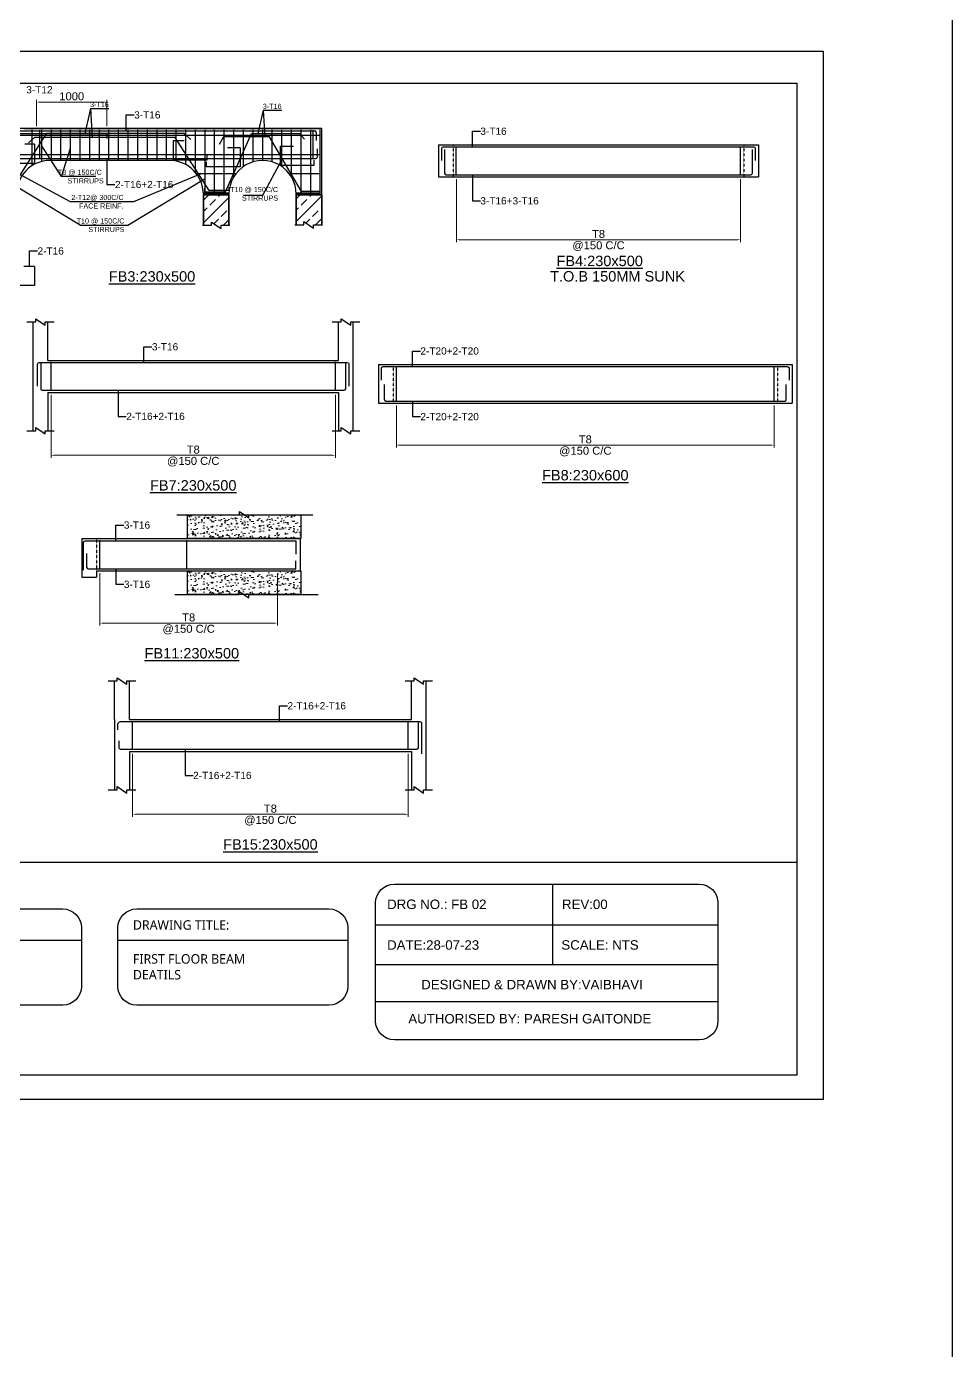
# Model space of a CAD drawing. Header units: millimetres. Extents: x 660818 to 959388, y -495289 to 50450.
# Drawn here: x 840903 to 869825, y -151376 to -110015 of the extents above; entities that cross this region are included whole.
import ezdxf
from ezdxf.enums import TextEntityAlignment as Align

# ---------------------------------------------------------------- set-up
doc = ezdxf.new("R2010")
doc.units = ezdxf.units.MM
doc.header["$LTSCALE"] = 0.01
doc.header["$MEASUREMENT"] = 0
doc.header["$PDMODE"] = 35
doc.linetypes.add('SCHidden', pattern=[0.375, 0.25, -0.125])
for name, color, linetype in [('Concrete Line', 2, 'Continuous'), ('Cut Line', 31, 'Continuous'), ('Dimension', 31, 'Continuous'), ('Grid', 8, 'Continuous'), ('Labels', 4, 'Continuous'), ('Link', 225, 'Continuous'), ('Reinforcement', 130, 'Continuous'), ('Text', 7, 'Continuous')]:
    doc.layers.add(name, color=color, linetype=linetype)
for name, color, linetype, lineweight in [('E-Switch board', 71, 'Continuous', 20), ('Ele01', 7, 'Continuous', 20), ('elevation', 123, 'Continuous', 15), ('OPEN TERRACE', 5, 'Continuous', 30)]:
    doc.layers.add(name, color=color, linetype=linetype, lineweight=lineweight)
doc.styles.add('SC-SansSerif', font='SansSerif')
doc.styles.get("Standard").update_dxf_attribs({"font": 'arial.ttf'})
doc.dimstyles.new('SCBBSDimStyl', dxfattribs={"dimtxt": 250, "dimasz": 100, "dimexe": 75, "dimexo": 75, "dimgap": 50, "dimtad": 1, "dimtoh": 1, "dimdec": 0, "dimzin": 0, "dimdsep": 46, "dimtxsty": 'SC-SansSerif', "dimcen": 0.045, "dimclrd": 8, "dimclre": 8, "dimclrt": 31, "dimadec": 0, "dimazin": 0, "dimtfac": 1, "dimtdec": 0, "dimtix": 1, "dimtofl": 0, "dimtmove": 0, "dimatfit": 3, "dimfxl": 1, "dimtolj": 1, "dimtzin": 0, "dimlwd": 0, "dimlwe": 0, "dimarcsym": 0})
doc.dimstyles.get("Standard").update_dxf_attribs({"dimtxt": 200, "dimasz": 0.18, "dimexe": 0.18, "dimexo": 0.0625, "dimgap": 0.09, "dimtad": 0, "dimtih": 1, "dimtoh": 1, "dimdec": 1, "dimzin": 0, "dimdsep": 46, "dimtxsty": 'Standard', "dimcen": 0.09, "dimadec": 0, "dimazin": 0, "dimtfac": 1, "dimtdec": 1, "dimtofl": 0, "dimtmove": 0, "dimatfit": 3, "dimfxl": 1, "dimtolj": 1, "dimtzin": 0, "dimarcsym": 0})

# ---------------------------------------------------------------- blocks, each defined once
blk = doc.blocks.new('*D2045')
at = {"layer": 'Defpoints', "color": 0, "transparency": 16777216}
for p in [(841670, -121445), (850550, -121445), (850550, -123410)]:
    blk.add_point(p, dxfattribs=at)
at = {"layer": 'Dimension', "color": 8, "lineweight": 0, "transparency": 16777216}
for p, q in [((841670, -121520), (841670, -123485)), ((850550, -121520), (850550, -123485)), ((841770, -123410), (850450, -123410))]:
    blk.add_line(p, q, dxfattribs=at)
at = {"layer": 'Dimension', "color": 8, "transparency": 16777216}
for points in [[(841770, -123393), (841770, -123427), (841670, -123410)], [(850450, -123393), (850450, -123427), (850550, -123410)]]:
    blk.add_solid(points, dxfattribs=at)
at = {"layer": 'Dimension', "color": 31, "transparency": 16777216, "char_height": 250, "style": 'SC-SansSerif'}
for s, insert, attachment_point in [('\\A1;T8', (846110, -123360), 8), ('\\A1;@150 C/C', (846110, -123460), 2)]:
    blk.add_mtext(s, dxfattribs=dict(at, insert=insert, attachment_point=attachment_point))
blk = doc.blocks.new('*D2009')
at = {"layer": 'Defpoints', "color": 0, "transparency": 16777216}
for p in [(854328, -114710), (863208, -114710), (863208, -116675)]:
    blk.add_point(p, dxfattribs=at)
at = {"layer": 'Dimension', "color": 8, "lineweight": 0, "transparency": 16777216}
for p, q in [((854328, -114785), (854328, -116750)), ((863208, -114785), (863208, -116750)), ((854428, -116675), (863108, -116675))]:
    blk.add_line(p, q, dxfattribs=at)
at = {"layer": 'Dimension', "color": 8, "transparency": 16777216}
for points in [[(854428, -116659), (854428, -116692), (854328, -116675)], [(863108, -116659), (863108, -116692), (863208, -116675)]]:
    blk.add_solid(points, dxfattribs=at)
at = {"layer": 'Dimension', "color": 31, "transparency": 16777216, "char_height": 250, "style": 'SC-SansSerif'}
for s, insert, attachment_point in [('\\A1;T8', (858768, -116625), 8), ('\\A1;@150 C/C', (858768, -116725), 2)]:
    blk.add_mtext(s, dxfattribs=dict(at, insert=insert, attachment_point=attachment_point))
blk = doc.blocks.new('*D2012')
at = {"layer": 'Defpoints', "color": 0, "transparency": 16777216}
for p in [(852456, -121777), (864256, -121777), (864256, -123092)]:
    blk.add_point(p, dxfattribs=at)
at = {"layer": 'Dimension', "color": 8, "lineweight": 0, "transparency": 16777216}
for p, q in [((852456, -121852), (852456, -123167)), ((864256, -121852), (864256, -123167)), ((852556, -123092), (864156, -123092))]:
    blk.add_line(p, q, dxfattribs=at)
at = {"layer": 'Dimension', "color": 8, "transparency": 16777216}
for points in [[(852556, -123076), (852556, -123109), (852456, -123092)], [(864156, -123076), (864156, -123109), (864256, -123092)]]:
    blk.add_solid(points, dxfattribs=at)
at = {"layer": 'Dimension', "color": 31, "transparency": 16777216, "char_height": 250, "style": 'SC-SansSerif'}
for s, insert, attachment_point in [('\\A1;T8', (858356, -123042), 8), ('\\A1;@150 C/C', (858356, -123142), 2)]:
    blk.add_mtext(s, dxfattribs=dict(at, insert=insert, attachment_point=attachment_point))
blk = doc.blocks.new('*D2037')
at = {"layer": 'Defpoints', "color": 0, "transparency": 16777216}
for p in [(843194, -127014), (848742, -127014), (848742, -128654)]:
    blk.add_point(p, dxfattribs=at)
at = {"layer": 'Dimension', "color": 8, "lineweight": 0, "transparency": 16777216}
for p, q in [((843194, -127089), (843194, -128729)), ((848742, -127089), (848742, -128729)), ((843294, -128654), (848642, -128654))]:
    blk.add_line(p, q, dxfattribs=at)
at = {"layer": 'Dimension', "color": 8, "transparency": 16777216}
for points in [[(843294, -128638), (843294, -128671), (843194, -128654)], [(848642, -128638), (848642, -128671), (848742, -128654)]]:
    blk.add_solid(points, dxfattribs=at)
at = {"layer": 'Dimension', "color": 31, "transparency": 16777216, "char_height": 250, "style": 'SC-SansSerif'}
for s, insert, attachment_point in [('\\A1;T8', (845968, -128604), 8), ('\\A1;@150 C/C', (845968, -128704), 2)]:
    blk.add_mtext(s, dxfattribs=dict(at, insert=insert, attachment_point=attachment_point))
blk = doc.blocks.new('*D2040')
at = {"layer": 'Defpoints', "color": 0, "transparency": 16777216}
for p in [(844216, -132661), (852826, -132661), (852826, -134626)]:
    blk.add_point(p, dxfattribs=at)
at = {"layer": 'Dimension', "color": 8, "lineweight": 0, "transparency": 16777216}
for p, q in [((844216, -132736), (844216, -134701)), ((852826, -132736), (852826, -134701)), ((844316, -134626), (852726, -134626))]:
    blk.add_line(p, q, dxfattribs=at)
at = {"layer": 'Dimension', "color": 8, "transparency": 16777216}
for points in [[(844316, -134609), (844316, -134643), (844216, -134626)], [(852726, -134609), (852726, -134643), (852826, -134626)]]:
    blk.add_solid(points, dxfattribs=at)
at = {"layer": 'Dimension', "color": 31, "transparency": 16777216, "char_height": 250, "style": 'SC-SansSerif'}
for s, insert, attachment_point in [('\\A1;T8', (848521, -134576), 8), ('\\A1;@150 C/C', (848521, -134676), 2)]:
    blk.add_mtext(s, dxfattribs=dict(at, insert=insert, attachment_point=attachment_point))
blk = doc.blocks.new('*D2025')
at = {"layer": 'Defpoints', "color": 0, "transparency": 16777216}
for p in [(843416, -112376), (841216, -113201), (843416, -113201)]:
    blk.add_point(p, dxfattribs=at)
at = {"layer": 'Dimension', "color": 8, "lineweight": 0, "transparency": 16777216}
for p, q in [((841216, -113126), (841216, -112301)), ((841316, -112376), (843316, -112376)), ((843416, -113126), (843416, -112301))]:
    blk.add_line(p, q, dxfattribs=at)
at = {"layer": 'Dimension', "color": 8, "transparency": 16777216}
for points in [[(841316, -112359), (841316, -112393), (841216, -112376)], [(843316, -112359), (843316, -112393), (843416, -112376)]]:
    blk.add_solid(points, dxfattribs=at)
at = {"layer": 'Dimension', "color": 31, "transparency": 16777216, "insert": (842316, -112197), "char_height": 250, "attachment_point": 5, "style": 'SC-SansSerif'}
blk.add_mtext('\\A1;1000', dxfattribs=at)

msp = doc.modelspace()

# ---------------------------------------------------------------- hatches: boundary and pattern name
at = {"layer": 'elevation', "ltscale": 0.5}
h = msp.add_hatch(dxfattribs=at)
h.set_pattern_fill('ANSI33', color=1, scale=2000)
h.set_pattern_definition([(45, (-181058.5, 419068.85), (-353.5534, 353.5534), []), (45, (-180704.97, 419068.85), (-353.5534, 353.5534), [250, -125])])
h.paths.add_polyline_path([(846978.797, -116224.987), (847226.263, -116224.987), (847226.263, -115270.093), (846426.263, -115270.093), (846426.263, -116224.987), (846678.797, -116224.987), (846678.797, -116124.987), (846978.797, -116324.987)])
h = msp.add_hatch(dxfattribs=at)
h.set_pattern_fill('ANSI33', color=1, scale=2000)
h.set_pattern_definition([(45, (-178205.26, 419068.85), (-353.5534, 353.5534), []), (45, (-177851.7, 419068.85), (-353.5534, 353.5534), [250, -125])])
h.paths.add_polyline_path([(849326.263, -116210.659), (849565.83, -116210.659), (849565.83, -116110.659), (849865.83, -116310.659), (849865.83, -116210.659), (850126.263, -116210.659), (850126.263, -115270.092), (849326.263, -115270.092)])
h = msp.add_hatch(dxfattribs=at)
h.set_pattern_fill('AR-CONC', color=3, scale=50)
h.set_pattern_definition([(50, (-217876.43, 502335.26), (358.63009, -31.37607), [37.5, -412.5]), (355, (-217876.43, 502335.26), (-69.37567, 376.09607), [30, -330]), (100.451444, (-217846.54, 502332.64), (289.25442, 344.72), [31.8701, -350.57106]), (46.1842, (-217876.43, 502435.26), (533.62067, -82.75964), [56.25, -618.75]), (96.635635, (-217831.96, 502428.36), (467.33097, 487.0593), [47.80517, -525.85688]), (351.184164, (-217876.4, 502435.26), (467.33097, 487.0593), [45, -495]), (21, (-217826.43, 502410.26), (298.453526, -201.309445), [37.5, -412.5]), (326, (-217826.43, 502410.26), (121.65767, 362.57502), [30, -330]), (71.451445, (-217801.56, 502393.48), (420.11119, 161.26558), [31.8701, -350.57106]), (37.5, (-217876.43, 502335.26), (6.079928, 166.446927), [0, -326, 0, -335, 0, -331.25]), (7.5, (-217876.43, 502335.26), (131.53477, 197.205856), [0, -191, 0, -318.5, 0, -126.25]), (327.5, (-217987.93, 502335.26), (266.911218, -11.277436), [0, -125, 0, -390, 0, -517.5]), (317.5, (-218037.93, 502335.26), (291.593085, 50.05249), [0, -162.5, 0, -259, 0, -367.5])])
h.paths.add_polyline_path([(845934.346, -125265.32), (845934.346, -126014.297), (849469.9, -126014.297), (849469.9, -125265.32)])
h = msp.add_hatch(dxfattribs=at)
h.set_pattern_fill('AR-CONC', color=3, scale=50)
h.set_pattern_definition([(50, (-217876.43, 500586.28), (358.63009, -31.37607), [37.5, -412.5]), (355, (-217876.43, 500586.28), (-69.37567, 376.09607), [30, -330]), (100.451444, (-217846.54, 500583.67), (289.25442, 344.72), [31.8701, -350.57106]), (46.1842, (-217876.43, 500686.3), (533.62067, -82.75964), [56.25, -618.75]), (96.635635, (-217831.96, 500679.4), (467.33097, 487.0593), [47.80517, -525.85688]), (351.184164, (-217876.4, 500686.3), (467.33097, 487.0593), [45, -495]), (21, (-217826.43, 500661.28), (298.453526, -201.309445), [37.5, -412.5]), (326, (-217826.43, 500661.28), (121.65767, 362.57502), [30, -330]), (71.451445, (-217801.56, 500644.5), (420.11119, 161.26558), [31.8701, -350.57106]), (37.5, (-217876.43, 500586.28), (6.079928, 166.446927), [0, -326, 0, -335, 0, -331.25]), (7.5, (-217876.43, 500586.28), (131.53477, 197.205856), [0, -191, 0, -318.5, 0, -126.25]), (327.5, (-217987.93, 500586.28), (266.911218, -11.277436), [0, -125, 0, -390, 0, -517.5]), (317.5, (-218037.93, 500586.28), (291.593085, 50.05249), [0, -162.5, 0, -259, 0, -367.5])])
h.paths.add_polyline_path([(845934.346, -127014.297), (845934.346, -127763.274), (849466.077, -127763.274), (849466.077, -127014.297)])

# ---------------------------------------------------------------- linework, layer by layer
at = {"color": 151}
for p, q in [((857331.054, -136806.992), (857331.054, -139314.227)), ((851805.767, -138075.922), (862497.335, -138075.922)), ((834500.129, -138561.23), (842619.713, -138561.23)), ((843758.798, -138561.23), (850935.474, -138561.23)), ((851805.767, -139314.227), (862497.335, -139314.227)), ((851805.767, -140477.687), (862497.335, -140477.687))]:
    msp.add_line(p, q, dxfattribs=at)
for points in [[(852392.237, -136806.992), (861910.864, -136806.992, -0.414213562), (862497.335, -137393.462), (862497.335, -141083.6, -0.414213562), (861910.864, -141670.07), (852392.237, -141670.07, -0.414213562), (851805.767, -141083.6), (851805.767, -137393.462, -0.414213562)], [(835086.599, -137579.129), (842033.243, -137579.129, -0.414213562), (842619.713, -138165.599), (842619.713, -140001.695, -0.414213562), (842033.243, -140588.166), (835086.599, -140588.166, -0.414213562), (834500.129, -140001.695), (834500.129, -138165.599, -0.414213562)], [(844345.269, -137579.129), (850349.004, -137579.129, -0.414213562), (850935.474, -138165.599), (850935.474, -140001.695, -0.414213562), (850349.004, -140588.166), (844345.269, -140588.166, -0.414213562), (843758.798, -140001.695), (843758.798, -138165.599, -0.414213562)]]:
    msp.add_lwpolyline(points, format="xyb", close=True, dxfattribs=at)
at = {"layer": 'Concrete Line'}
for p, q in [((841110.024, -122644.854), (841110.024, -119244.854)), ((841570.024, -120444.854), (841570.024, -119244.854)), ((850650.024, -120444.854), (850650.024, -119244.854)), ((851110.024, -122644.854), (851110.024, -119244.854)), ((841570.024, -121444.854), (841570.024, -122644.854)), ((850650.024, -121444.854), (850650.024, -122644.854)), ((849464.861, -127014.297), (849464.861, -126014.297)), ((843655.876, -131660.935), (843655.876, -130460.935)), ((844115.876, -131660.935), (844115.876, -130460.935)), ((852925.876, -131660.935), (852925.876, -130460.935)), ((853385.876, -133860.935), (853385.876, -130460.935)), ((843655.876, -131660.935), (843655.876, -133860.935)), ((844115.876, -132660.935), (844115.876, -133860.935)), ((852925.876, -132660.935), (852925.876, -133860.935))]:
    msp.add_line(p, q, dxfattribs=at)
for points in [[(840816.263, -113200.949), (850126.263, -113200.949)], [(853767.763, -113710.35), (854227.763, -113710.35)], [(853767.763, -113710.35), (853767.763, -114710.35)], [(854227.763, -113710.35), (863307.763, -113710.35)], [(863307.763, -113710.35), (863767.763, -113710.35)], [(863767.763, -113710.35), (863767.763, -114710.35)], [(853767.763, -114710.35), (854227.763, -114710.35)], [(854227.763, -114710.35), (863307.763, -114710.35)], [(863307.763, -114710.35), (863767.763, -114710.35)], [(841570.024, -120444.854), (850650.024, -120444.854)], [(851895.664, -120577.442), (852355.664, -120577.442)], [(851895.664, -120577.442), (851895.664, -121777.442)], [(852355.664, -120577.442), (864355.664, -120577.442)], [(864355.664, -120577.442), (864815.664, -120577.442)], [(864815.664, -120577.442), (864815.664, -121777.442)], [(841570.024, -121444.854), (850650.024, -121444.854)], [(851895.664, -121777.442), (852355.664, -121777.442)], [(852355.664, -121777.442), (864355.664, -121777.442)], [(864355.664, -121777.442), (864815.664, -121777.442)], [(842633.861, -126014.297), (843093.861, -126014.297)], [(842633.861, -126014.297), (842633.861, -127214.297)], [(843093.861, -126014.297), (849464.861, -126014.297)], [(842633.861, -127214.297), (843093.861, -127214.297)], [(843093.861, -127014.297), (843093.861, -127214.297)], [(843093.861, -127014.297), (849464.861, -127014.297)], [(844115.876, -131660.935), (852925.876, -131660.935)], [(844115.876, -132660.935), (852925.876, -132660.935)]]:
    msp.add_lwpolyline(points, dxfattribs=at)
at = {"layer": 'Concrete Line', "color": 8, "linetype": 'SCHidden'}
for points in [[(854227.763, -113710.35), (854227.763, -114710.35)], [(863307.763, -113710.35), (863307.763, -114710.35)], [(852355.664, -120577.442), (852355.664, -121777.442)], [(864355.664, -120577.442), (864355.664, -121777.442)], [(843093.861, -126014.297), (843093.861, -127014.297)]]:
    msp.add_lwpolyline(points, dxfattribs=at)
at = {"layer": 'Cut Line'}
for points in [[(846398.797, -116224.987), (846678.797, -116224.987), (846678.797, -116124.987), (846978.797, -116324.987), (846978.797, -116224.987), (847258.797, -116224.987)], [(849285.83, -116210.659), (849565.83, -116210.659), (849565.83, -116110.659), (849865.83, -116310.659), (849865.83, -116210.659), (850145.83, -116210.659)], [(840910.024, -119244.854), (841190.024, -119244.854), (841190.024, -119144.854), (841490.024, -119344.854), (841490.024, -119244.854), (841770.024, -119244.854)], [(850450.024, -119244.854), (850730.024, -119244.854), (850730.024, -119144.854), (851030.024, -119344.854), (851030.024, -119244.854), (851310.024, -119244.854)], [(840910.024, -122644.854), (841190.024, -122644.854), (841190.024, -122544.854), (841490.024, -122744.854), (841490.024, -122644.854), (841770.024, -122644.854)], [(850450.024, -122644.854), (850730.024, -122644.854), (850730.024, -122544.854), (851030.024, -122744.854), (851030.024, -122644.854), (851310.024, -122644.854)], [(845596.428, -125265.32), (847552.123, -125265.32), (847552.123, -125165.32), (847852.123, -125365.32), (847852.123, -125265.32), (849844.237, -125265.32)], [(845540.99, -127763.274), (847550.211, -127763.274), (847550.211, -127663.274), (847850.211, -127863.274), (847850.211, -127763.274), (850015.434, -127763.274)], [(843455.876, -130460.935), (843735.876, -130460.935), (843735.876, -130360.935), (844035.876, -130560.935), (844035.876, -130460.935), (844315.876, -130460.935)], [(852725.876, -130460.935), (853005.876, -130460.935), (853005.876, -130360.935), (853305.876, -130560.935), (853305.876, -130460.935), (853585.876, -130460.935)], [(843455.876, -133860.935), (843735.876, -133860.935), (843735.876, -133760.935), (844035.876, -133960.935), (844035.876, -133860.935), (844315.876, -133860.935)], [(852725.876, -133860.935), (853005.876, -133860.935), (853005.876, -133760.935), (853305.876, -133960.935), (853305.876, -133860.935), (853585.876, -133860.935)]]:
    msp.add_lwpolyline(points, dxfattribs=at)
at = {"layer": 'Dimension', "color": 8}
for p, q in [((842903.161, -112572.567), (842723.769, -113357.628)), ((842903.161, -112572.567), (842958.29, -113486.785)), ((842903.161, -112572.567), (843478.044, -112572.567)), ((848297.823, -112629.169), (848131.429, -113357.346)), ((848297.823, -112629.169), (848348.092, -113462.785)), ((848297.823, -112629.169), (848872.706, -112629.169))]:
    msp.add_line(p, q, dxfattribs=at)
at = {"layer": 'E-Switch board', "ltscale": 0.1}
msp.add_line((869824.835, -74056.974), (869824.835, -223818.83), dxfattribs=at)
at = {"layer": 'Ele01', "lineweight": 30}
for p, q in [((850126.263, -113200.949), (828126.263, -113200.949)), ((845376.263, -114200.949), (841636.263, -114200.949)), ((846426.263, -115250.949), (847226.263, -115250.949)), ((846426.263, -115250.95), (847226.263, -115250.95)), ((849326.263, -115250.949), (850126.263, -115250.949))]:
    msp.add_line(p, q, dxfattribs=at)
for points in [[(850126.263, -116210.659), (850126.263, -113200.949)], [(846426.263, -115250.949), (846426.263, -116224.987)], [(847226.263, -116224.987), (847226.263, -115250.95), (846426.263, -115250.95), (846426.263, -116224.987)], [(847226.263, -116224.987), (847226.263, -115250.95)], [(849326.263, -115250.949), (849326.263, -116210.659)]]:
    msp.add_lwpolyline(points, dxfattribs=at)
for centre, start, end in [((841636.263, -115250.949), 90, 180), ((845376.263, -115250.949), 0, 90), ((848276.263, -115250.949), 0, 180.0000853)]:
    msp.add_arc(centre, 1050, start, end, dxfattribs=at)
at = {"layer": 'Grid'}
msp.add_circle((854368.359, -116736.502), 0, dxfattribs=at)
at = {"layer": 'Link'}
for p, q in [((841316.263, -114150.949), (841316.263, -113250.949)), ((849856.263, -114150.949), (849856.263, -113250.949)), ((854327.763, -114660.35), (854327.763, -113760.35)), ((863207.763, -114660.35), (863207.763, -113760.35)), ((841670.024, -121394.854), (841670.024, -120494.854)), ((850550.024, -121394.854), (850550.024, -120494.854)), ((852455.664, -121727.442), (852455.664, -120627.442)), ((864255.664, -121727.442), (864255.664, -120627.442)), ((843193.861, -126964.297), (843193.861, -126064.297)), ((845914.861, -126964.297), (845914.861, -126064.297)), ((844215.876, -132610.935), (844215.876, -131710.935)), ((852825.876, -132610.935), (852825.876, -131710.935))]:
    msp.add_line(p, q, dxfattribs=at)
at = {"layer": 'OPEN TERRACE', "ltscale": 0.5}
msp.add_lwpolyline([(869824.835, -74056.974), (704586.555, -74056.974), (704586.555, -223818.83), (869824.835, -223818.83)], close=True, dxfattribs=at)
at = {"layer": 'Reinforcement', "color": 4, "ltscale": 0.5}
for p, q in [((841079.526, -114360.699), (841079.526, -113246.538)), ((841379.526, -114232.82), (841379.526, -113246.538)), ((841679.526, -114200.949), (841679.526, -113246.538)), ((841979.526, -114200.949), (841979.526, -113246.538)), ((842279.526, -114200.949), (842279.526, -113246.538)), ((842579.526, -114200.949), (842579.526, -113246.538)), ((842879.526, -114200.949), (842879.526, -113246.538)), ((843179.526, -114200.949), (843179.526, -113246.538)), ((843479.526, -114200.949), (843479.526, -113246.538)), ((843779.526, -114200.949), (843779.526, -113246.538)), ((844079.526, -114200.949), (844079.526, -113246.538)), ((844379.526, -114200.949), (844379.526, -113246.538)), ((844679.526, -114200.949), (844679.526, -113246.538)), ((844979.526, -114200.949), (844979.526, -113246.538)), ((845279.526, -114200.949), (845279.526, -113246.538)), ((845579.526, -114220.811), (845579.526, -113246.538)), ((845879.526, -114329.414), (845879.526, -113246.538)), ((846179.526, -114574.732), (846179.526, -113246.538)), ((846479.526, -115218.998), (846479.526, -113246.538)), ((846779.526, -115218.998), (846779.526, -113246.538)), ((847079.526, -115218.998), (847079.526, -113246.538)), ((847379.526, -114704.723), (847379.526, -113246.538)), ((847679.526, -114387.002), (847679.526, -113246.538)), ((847979.526, -114243.751), (847979.526, -113246.538)), ((848279.526, -114200.954), (848279.526, -113246.538)), ((848579.526, -114245.697), (848579.526, -113246.538)), ((848879.526, -114391.545), (848879.526, -113246.538)), ((849179.526, -114715.583), (849179.526, -113246.538)), ((849479.526, -115218.998), (849479.526, -113246.538)), ((849779.526, -115218.998), (849779.526, -113246.538)), ((850079.526, -115218.998), (850079.526, -113246.538))]:
    msp.add_line(p, q, dxfattribs=at)
at = {"layer": 'Reinforcement'}
for p, q in [((843716.763, -113275.949), (849903.967, -113275.949)), ((849953.967, -113325.949), (849953.967, -113575.949)), ((840232.263, -114138.949), (849940.632, -114138.949)), ((849990.632, -114088.949), (849990.632, -113838.949))]:
    msp.add_line(p, q, dxfattribs=at)
at = {"layer": 'Reinforcement', "color": 3, "ltscale": 0.5}
for p, q in [((850079.526, -113418.998), (828126.263, -113418.998)), ((850079.526, -114018.998), (828126.263, -114018.998)), ((847437.73, -114618.998), (846214.796, -114618.998)), ((850079.526, -114618.998), (849114.796, -114618.998)), ((847226.749, -115218.998), (846425.777, -115218.998)), ((850079.526, -115218.998), (849325.777, -115218.998))]:
    msp.add_line(p, q, dxfattribs=at)
at = {"layer": 'Reinforcement', "ltscale": 0.5}
for p, q in [((837416.763, -113357.628), (843416.263, -113357.628)), ((843416.263, -113357.628), (843416.263, -113515.786)), ((849314.171, -126084.297), (849314.171, -126498.736)), ((849318.578, -126952.297), (849318.578, -126710.908)), ((864962.561, -136132.48), (812952.516, -136132.48))]:
    msp.add_line(p, q, dxfattribs=at)
at = {"layer": 'Reinforcement', "color": 6, "ltscale": 0.5}
for p, q in [((840412.955, -115121.934), (841539.333, -113348.251)), ((841154.842, -113486.785), (840969.05, -113650.855)), ((845543.248, -113486.785), (841154.842, -113486.785)), ((841539.333, -113348.251), (845818.034, -113348.251)), ((846613.297, -115138.395), (845543.248, -113486.785)), ((845818.034, -113348.251), (846031.794, -113547.023)), ((847051.201, -113462.785), (846917.791, -113704.267)), ((848494.651, -113462.785), (847051.201, -113462.785)), ((847123.092, -115181.386), (847925.949, -113357.346)), ((847925.949, -113357.346), (849425.748, -113357.346)), ((849487.218, -115172.319), (848494.651, -113462.785)), ((849425.748, -113357.346), (849580.503, -113532.894)), ((846465.174, -115079.294), (846465.174, -115181.386)), ((846465.174, -115181.386), (847123.092, -115181.386)), ((847217.575, -115138.395), (846613.297, -115138.395)), ((847217.575, -115030.238), (847217.575, -115138.395)), ((850064.833, -115172.319), (849487.218, -115172.319)), ((850064.833, -115026.894), (850064.833, -115172.319)), ((842258.992, -115482.889), (843743.272, -115482.889))]:
    msp.add_line(p, q, dxfattribs=at)
at = {"layer": 'Reinforcement', "color": 2, "ltscale": 0.5}
for p, q in [((841150.563, -113695.157), (840847.389, -113695.157)), ((841150.563, -113695.157), (841150.563, -114289.935)), ((845487.769, -113580.562), (845487.769, -114175.34)), ((845487.769, -113580.562), (845830.947, -113580.562)), ((846544.169, -114175.34), (846544.169, -114017.683)), ((847576.736, -113805.895), (847181.999, -113810.186)), ((847576.736, -113805.895), (847576.736, -114400.673)), ((848828.036, -113756.718), (848828.036, -114351.496)), ((848828.036, -113756.718), (849240.398, -113756.718)), ((841150.563, -114289.935), (840094.163, -114289.935)), ((845487.769, -114175.34), (846544.169, -114175.34)), ((846520.336, -114400.673), (846520.336, -114243.016)), ((847576.736, -114400.673), (846520.336, -114400.673)), ((848828.036, -114351.496), (849884.436, -114351.496)), ((849884.436, -114351.496), (849884.436, -114193.839)), ((841147.727, -117513.215), (840817.25, -117513.215)), ((841147.727, -117513.215), (841147.727, -118107.992)), ((841147.727, -118107.992), (840091.327, -118107.992))]:
    msp.add_line(p, q, dxfattribs=at)
at = {"layer": 'Reinforcement', "color": 8, "ltscale": 0.5}
for p, q in [((841995.404, -114706.23), (841379.526, -113739.679)), ((841995.404, -114706.23), (842279.526, -113813.878)), ((848286.913, -115281.974), (848879.526, -114181.814)), ((842582.762, -116221.718), (840479.526, -114952.206)), ((842258.992, -115482.889), (840648.003, -114618.998)), ((843065.288, -114706.23), (841995.404, -114706.23)), ((844067.042, -116221.718), (846479.526, -114767.944)), ((844252.411, -115482.889), (846332.711, -114618.998)), ((847678.383, -115287.07), (848286.913, -115281.974)), ((843743.272, -115482.889), (844252.411, -115482.889)), ((842582.762, -116221.718), (844067.042, -116221.718))]:
    msp.add_line(p, q, dxfattribs=at)
at = {"layer": 'Reinforcement', "ltscale": 0.5}
for points in [[(812170.535, -110787.819), (865782.269, -110787.819), (865782.269, -143530.441), (812170.535, -143530.441)], [(812952.516, -111785.239), (864962.561, -111785.239), (864962.561, -142778.475), (812952.516, -142778.475)], [(845934.346, -125265.32), (849469.9, -125265.32), (849469.9, -126014.297), (845934.346, -126014.297)], [(845934.346, -127014.297), (849466.077, -127014.297), (849466.077, -127763.274), (845934.346, -127763.274)]]:
    msp.add_lwpolyline(points, close=True, dxfattribs=at)
at = {"layer": 'Reinforcement'}
for points in [[(837116.763, -113275.949), (843716.763, -113275.949)], [(844162.024, -120510.854), (848058.024, -120510.854)], [(845106.361, -126084.297), (849314.171, -126084.297)], [(846757.376, -131730.935), (850286.876, -131730.935)]]:
    msp.add_lwpolyline(points, dxfattribs=at)
for points in [[(828358.263, -113574.949), (828358.263, -114088.949, 0.414213562), (828408.263, -114138.949), (840916.603, -114138.949)], [(853869.763, -114206.35), (853869.763, -113822.35, -0.414213562), (853919.763, -113772.35), (863615.763, -113772.35, -0.414213562), (863665.763, -113822.35), (863665.763, -114206.35)], [(853961.763, -113854.35), (853961.763, -114594.35, 0.414213562), (854011.763, -114644.35), (863524.429, -114644.35, 0.414213758), (863574.429, -114594.35), (863574.429, -113854.35)], [(841250.024, -121246.854), (841250.024, -120560.854, -0.414213562), (841300.024, -120510.854), (844162.024, -120510.854)], [(841346.024, -120546.854), (841346.024, -121328.854, 0.414213562), (841396.024, -121378.854), (850824.684, -121378.854, 0.414213562), (850874.684, -121328.854), (850874.684, -120546.854)], [(848058.024, -120510.854), (850920.024, -120510.854, -0.414213562), (850970.024, -120560.854), (850970.024, -121246.854)], [(851989.664, -121065.442), (851989.664, -120689.442, -0.414213562), (852039.664, -120639.442), (864671.664, -120639.442, -0.414213562), (864721.664, -120689.442), (864721.664, -121065.442)], [(852077.664, -121201.442), (852077.664, -121665.442, 0.414213562), (852127.664, -121715.442), (864583.67, -121715.442, 0.414213442), (864633.67, -121665.442), (864633.67, -121201.442)], [(842683.861, -126994.297), (842683.861, -126134.297, -0.414213562), (842733.861, -126084.297), (845106.361, -126084.297)], [(842779.861, -126474.297), (842779.861, -126902.297, 0.414213562), (842829.861, -126952.297), (849318.578, -126952.297)], [(843758.231, -131990.568), (843758.231, -131810.935, -0.414213562), (843838.231, -131730.935), (846757.376, -131730.935)], [(843782.508, -132326.839), (843782.508, -132514.935, 0.414213562), (843862.508, -132594.935), (853092.196, -132594.935, 0.414213562), (853142.196, -132544.935), (853142.196, -131754.935)], [(850286.876, -131730.935), (853192.876, -131730.935, -0.414213562), (853242.876, -131780.935), (853242.876, -132734.935)]]:
    msp.add_lwpolyline(points, format="xyb", dxfattribs=at)
at = {"layer": 'Reinforcement', "color": 6, "ltscale": 0.5}
for points in [[(846426.263, -116224.987), (846426.263, -115270.093), (847226.263, -115270.093), (847226.263, -116224.987)], [(849326.263, -116210.659), (849326.263, -115270.092), (850126.263, -115270.092), (850126.263, -116210.659)]]:
    msp.add_lwpolyline(points, dxfattribs=at)
at = {"layer": 'Reinforcement'}
for centre, start, end in [((849903.967, -113325.949), 0, 90), ((849940.632, -114088.949), 270, 0)]:
    msp.add_arc(centre, 50, start, end, dxfattribs=at)

# ---------------------------------------------------------------- texts
at = {"color": 151, "attachment_point": 1}
for s, insert, char_height, width in [('DRG NO.: FB 02', (852166.35, -137288.586), 296.21844, 3714.39952), ('REV:00', (857627.763, -137288.586), 296.2184, 3714.39952), ('DATE:28-07-23', (852166.35, -138559.987), 296.21844, 3714.39952), ('SCALE: NTS', (857608.201, -138558.295), 296.2184, 3714.39952), ('DESIGNED & DRAWN BY:VAIBHAVI', (853230.596, -139796.454), 296.21844, 8957.0871), ('AUTHORISED BY: PARESH GAITONDE', (852829.218, -140863.661), 296.21844, 8957.0871)]:
    msp.add_mtext(s, dxfattribs=dict(at, insert=insert, char_height=char_height, width=width))
for s, width, heights, insert, char_height in [('{\\fLucida Calligraphy|b0|i0|c0|p66;DRAWING TITLE:}', 5437.35105, [-296.218], (844227.134, -137934.408), 296.21844), ('{\\fLucida Calligraphy|b0|i0|c0|p66;\\H0.9x;\\C40;FIRST FLOOR BEAM DEATILS}', 4591.02795, [-800.887], (844227.134, -138993.698), 329.1316)]:
    msp.add_mtext_dynamic_manual_height_columns(s, width=width, gutter_width=12.5, heights=heights, dxfattribs=dict(at, insert=insert, char_height=char_height))
at = {"layer": 'Labels', "style": 'SC-SansSerif'}
for s, p in [('%%UFB4:230x500', (858804.754, -117598.099)), ('%%UFB3:230x500', (844823.017, -118082.237)), ('%%UFB8:230x600', (858355.664, -124292.442)), ('%%UFB7:230x500', (846110.024, -124609.854)), ('%%UFB11:230x500', (846066.914, -129854.297)), ('%%UFB15:230x500', (848520.876, -135825.935))]:
    msp.add_text(s, height=325, dxfattribs=at).set_placement(p, align=Align.BOTTOM_CENTER)
at = {"layer": 'Labels', "color": 1, "style": 'SC-SansSerif'}
msp.add_text('T.O.B 150MM SUNK', height=325, dxfattribs=at).set_placement((857255.766, -117981.706))
at = {"layer": 'Text', "style": 'SC-SansSerif'}
for s, p in [('3-T12', (840896.553, -111992.54)), ('3-T16', (844266.763, -112775.949)), ('3-T16', (855077.763, -113285.35)), ('2-T16+2-T16', (843666.603, -114950.949)), ('3-T16+3-T16', (855077.763, -115460.35)), ('2-T16', (841247.963, -117027.861)), ('3-T16', (844820.024, -120019.854)), ('2-T20+2-T20', (853205.664, -120152.442)), ('2-T16+2-T16', (844020.024, -122194.854)), ('2-T20+2-T20', (853205.664, -122202.442)), ('3-T16', (843943.861, -125589.297)), ('3-T16', (843943.861, -127439.297)), ('2-T16+2-T16', (849055.024, -131235.935)), ('2-T16+2-T16', (846106.536, -133410.935))]:
    msp.add_text(s, height=225, dxfattribs=at).set_placement(p, align=Align.MIDDLE_LEFT)
at = {"layer": 'Text', "char_height": 160, "attachment_point": 3}
for s, insert, width in [('3-T16', (843473.431, -112372.46), 5633.3324), ('3-T16', (848868.094, -112429.062), 5633.3324), ('T8 @ 150C/C  STIRRUPS', (843316.433, -114490.31), 1564.98882), ('2-T12@ 300C/C FACE REINF.', (843935.669, -115275.732), 1819.9779), ('T10 @ 150C/C  STIRRUPS', (848761.129, -115028.206), 1564.98882), ('T10 @ 150C/C  STIRRUPS', (843963.371, -116009.461), 1564.98882)]:
    msp.add_mtext(s, dxfattribs=dict(at, insert=insert, width=width))

# ---------------------------------------------------------------- dimensions: what is measured, and where the dimension line sits
at = {"layer": 'Dimension'}
for base, p1, p2, text, picture, middle in [((843416.263, -112375.949), (841216.263, -113200.949), (843416.263, -113200.949), '1000', '*D2025', (842316.263, -112197.176)), ((863207.763, -116675.35), (854327.763, -114710.35), (863207.763, -114710.35), 'T8\\X@150 C/C', '*D2009', (858767.763, -116675.35)), ((850550.024, -123409.854), (841670.024, -121444.854), (850550.024, -121444.854), 'T8\\X@150 C/C', '*D2045', (846110.024, -123409.854)), ((864255.664, -123092.442), (852455.664, -121777.442), (864255.664, -121777.442), 'T8\\X@150 C/C', '*D2012', (858355.664, -123092.442)), ((848742.263, -128654.297), (843193.861, -127014.297), (848742.263, -127014.297), 'T8\\X@150 C/C', '*D2037', (845968.062, -128654.297)), ((852825.876, -134625.935), (844215.876, -132660.935), (852825.876, -132660.935), 'T8\\X@150 C/C', '*D2040', (848520.876, -134625.935))]:
    dim = msp.add_linear_dim(base=base, p1=p1, p2=p2, text=text, dimstyle='SCBBSDimStyl', dxfattribs=at)
    dim.commit()
    dim.dimension.update_dxf_attribs({"geometry": picture, "text_midpoint": middle})

# ---------------------------------------------------------------- leaders
at = {"layer": 'Dimension', "color": 8}
for points in [[(844016.763, -113275.949), (844016.763, -112775.949), (844266.763, -112775.949)], [(854827.763, -113772.35), (854827.763, -113285.35), (855077.763, -113285.35)], [(843416.603, -114138.949), (843416.603, -114950.949), (843666.603, -114950.949)], [(854827.763, -114644.35), (854827.763, -115460.35), (855077.763, -115460.35)], [(840997.963, -117527.861), (840997.963, -117027.861), (841247.963, -117027.861)], [(844570.024, -120510.854), (844570.024, -120019.854), (844820.024, -120019.854)], [(852955.664, -120639.442), (852955.664, -120152.442), (853205.664, -120152.442)], [(843770.024, -121378.854), (843770.024, -122194.854), (844020.024, -122194.854)], [(852955.664, -121715.442), (852955.664, -122202.442), (853205.664, -122202.442)], [(843693.861, -126084.297), (843693.861, -125589.297), (843943.861, -125589.297)], [(843693.861, -126952.297), (843693.861, -127439.297), (843943.861, -127439.297)], [(848805.024, -131730.935), (848805.024, -131235.935), (849055.024, -131235.935)], [(845856.536, -132594.935), (845856.536, -133410.935), (846106.536, -133410.935)]]:
    msp.add_leader(points, dimstyle='Standard', dxfattribs=at)

doc.saveas('drawing.dxf')
